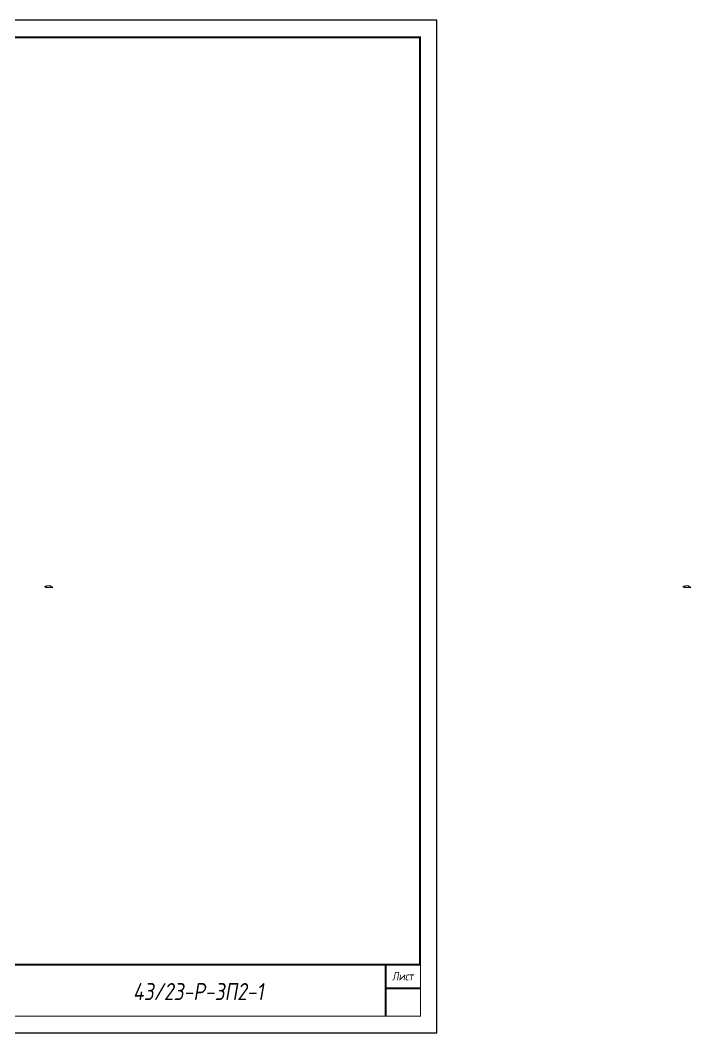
# Model space of a CAD drawing. Extents: x -717 to 1451, y -133302 to 233.
# Drawn here: x 267.7 to 464.4, y -35983.4 to -35686.4 of the extents above; entities that cross this region are included whole.
import ezdxf
from ezdxf.enums import TextEntityAlignment as Align

# ---------------------------------------------------------------- set-up
doc = ezdxf.new("R2010")
doc.units = 0
doc.layers.add('Зарамочное оформление', color=7, linetype='Continuous')
doc.layers.add('Объём_2563', color=7, linetype='Continuous', true_color=0xff8000)
doc.styles.add('М', font='romand.shx', dxfattribs={"width": 0.8, "oblique": 10, "height": 2.5})

# ---------------------------------------------------------------- blocks, each defined once
blk = doc.blocks.new('Штамп')
at = {"linetype": 'Continuous'}
blk.add_wipeout([(199.95, -411.25), (384.95, -411.25), (384.95, -426.25), (199.95, -426.25)], dxfattribs=at).dxf.layer = 'Зарамочное оформление'
at = {"layer": 'Зарамочное оформление', "linetype": 'Continuous', "lineweight": -3, "const_width": 0.6, "flags": 128}
for points in [[(199.95, -426.25), (199.95, -411.25), (384.95, -411.25)], [(209.95, -411.25), (209.95, -426.25)], [(219.95, -411.25), (219.95, -426.25)], [(229.95, -411.25), (229.95, -426.25)], [(239.95, -411.25), (239.95, -426.25)], [(254.95, -411.25), (254.95, -426.25)], [(264.95, -411.25), (264.95, -426.25)], [(374.95, -411.25), (374.95, -426.25)], [(199.95, -416.25), (264.95, -416.25)], [(374.95, -418.25), (384.95, -418.25)], [(199.95, -421.25), (264.95, -421.25)]]:
    blk.add_lwpolyline(points, dxfattribs=at)
at = {"linetype": 'Continuous', "insert": (319.95, -419.17), "char_height": 5, "width": 110, "attachment_point": 5, "style": 'М'}
blk.add_mtext('{\\Q10;\\W0.8;43/23-Р-ЗП2-1}', dxfattribs=at)
at = {"layer": 'Зарамочное оформление', "linetype": 'Continuous', "style": 'М', "oblique": 10}
for s, width, p in [('Лист', 0.8, (379.95, -414.66)), ('Изм.', 0.8, (204.95, -423.75)), ('Кол.уч.', 0.7, (214.95, -423.75)), ('Лист', 0.8, (224.95, -423.75)), ('N док.', 0.7, (235.28, -423.75)), ('Подпись', 0.8, (247.45, -423.75)), ('Дата', 0.8, (259.95, -423.75))]:
    blk.add_text(s, height=2.5, dxfattribs=dict(at, width=width)).set_placement(p, align=Align.MIDDLE_CENTER)
blk = doc.blocks.new('шифр')
blk.add_blockref('Штамп', (0, -35612))

msp = doc.modelspace()

# ---------------------------------------------------------------- linework, layer by layer
at = {"flags": 128}
msp.add_lwpolyline([(-30.054, -35983.421), (389.946, -35983.421), (389.946, -35686.421), (-30.054, -35686.421)], close=True, dxfattribs=at)
at = {"const_width": 0.6, "flags": 128}
msp.add_lwpolyline([(-10.054, -35978.421), (384.946, -35978.421), (384.946, -35691.421), (-10.054, -35691.421)], close=True, dxfattribs=at)
at = {"layer": 'Объём_2563', "color": 250, "flags": 128}
msp.add_lwpolyline([(462.741, -35852.894), (462.566, -35852.72), (462.266, -35852.729), (462.266, -35852.449), (462.766, -35852.449), (462.766, -35852.284), (463.558, -35852.26), (464.434, -35852.844), (462.741, -35852.894), (462.741, -35852.894)], dxfattribs=at)

# ---------------------------------------------------------------- texts
at = {"linetype": 'Continuous', "style": 'М', "oblique": 10, "width": 0.8}
msp.add_text('118', height=2.5, dxfattribs=at).set_placement((380.312, -35974.509), align=Align.MIDDLE)

# ---------------------------------------------------------------- next in the draw order: block references
msp.add_blockref('шифр', (0, 59.829))

# ---------------------------------------------------------------- next in the draw order: linework, layer by layer
at = {"layer": 'Объём_2563', "color": 250, "flags": 128}
msp.add_lwpolyline([(275.513, -35852.894), (275.339, -35852.72), (275.039, -35852.729), (275.039, -35852.449), (275.539, -35852.449), (275.539, -35852.284), (276.33, -35852.26), (277.206, -35852.844), (275.513, -35852.894), (275.513, -35852.894)], dxfattribs=at)

doc.saveas('drawing.dxf')
